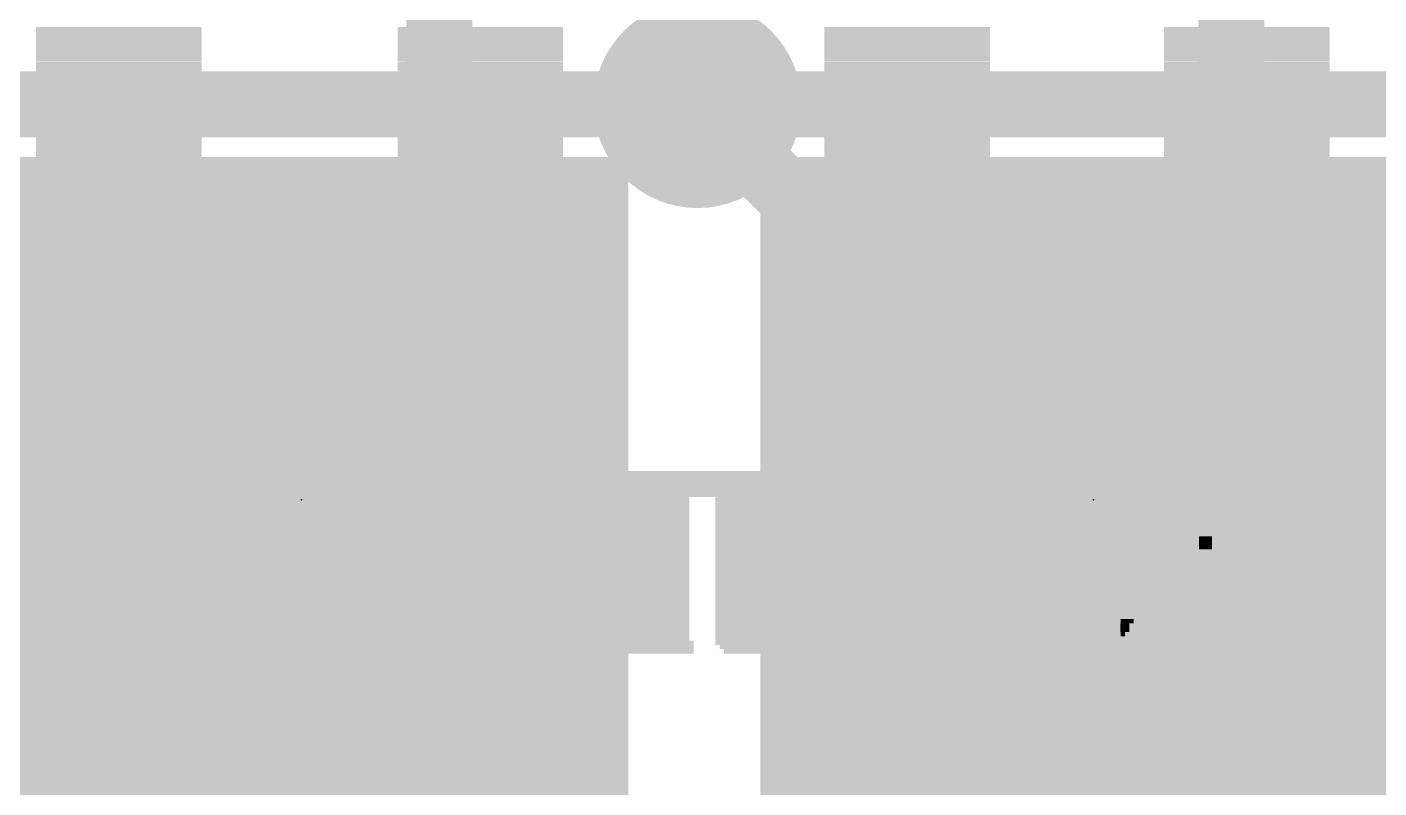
# Model space of a CAD drawing. Extents: x -0.1 to 66, y -0.1 to 31.
# Drawn here: x 19.15 to 24.35, y 6.59 to 9.52 of the extents above; entities that cross this region are included whole.
import ezdxf

# ---------------------------------------------------------------- set-up
doc = ezdxf.new("R2010")
doc.units = 0
for name, color, linetype in [('1', 12, 'CONTINUOUS'), ('16', 132, 'CONTINUOUS'), ('18', 110, 'CONTINUOUS'), ('21', 40, 'CONTINUOUS'), ('22', 6, 'CONTINUOUS'), ('23', 40, 'CONTINUOUS')]:
    doc.layers.add(name, color=color, linetype=linetype)

# ---------------------------------------------------------------- blocks, each defined once
blk = doc.blocks.new('RECT')
blk.add_solid([(-0.5, -0.5), (0.5, -0.5), (-0.5, 0.5), (0.5, 0.5)])
blk = doc.blocks.new('ROUNDV')
at = {"const_width": 0.5}
blk.add_lwpolyline([(0, -0.25, 1), (0, 0.25, 1), (0, -0.25)], format="xyb", dxfattribs=at)

msp = doc.modelspace()

# ---------------------------------------------------------------- linework, layer by layer
at = {"layer": '1', "const_width": 0.254}
for points in [[(20.736, 10.2139), (20.736, 7.1659)], [(23.784, 7.1659), (23.784, 10.2139)], [(19.6754, 8.2265), (18.6817, 9.2202)], [(22.7234, 8.2265), (21.7297, 9.2202)], [(20.736, 7.1659), (20.736, 4.1179)], [(23.784, 4.1179), (23.784, 7.1659)]]:
    msp.add_lwpolyline(points, dxfattribs=at)
at = {"layer": '1', "const_width": 0.127}
for points in [[(21.7746, 9.2651, 1), (21.6848, 9.1753)], [(19.6305, 8.1816, 1), (19.7203, 8.2714)], [(22.6785, 8.1816, 1), (22.7683, 8.2714)], [(20.7995, 7.1659, 1), (20.6725, 7.1659)], [(23.8475, 7.1659, 1), (23.7205, 7.1659)], [(20.6725, 7.1659, 1), (20.7995, 7.1659)], [(23.7205, 7.1659, 1), (23.8475, 7.1659)]]:
    msp.add_lwpolyline(points, format="xyb", dxfattribs=at)
at = {"layer": '16', "const_width": 0.254}
for points in [[(18.6817, 9.2202), (21.7297, 9.2202)], [(21.7297, 9.2202), (24.7777, 9.2202)]]:
    msp.add_lwpolyline(points, dxfattribs=at)
at = {"layer": '16', "const_width": 0.127}
for points in [[(21.7297, 9.2837, 1), (21.7297, 9.1567)], [(21.7297, 9.1567, 1), (21.7297, 9.2837)]]:
    msp.add_lwpolyline(points, format="xyb", dxfattribs=at)
at = {"layer": '21', "const_width": 0.1524}
for points in [[(20.2596, 8.0015), (19.9004, 7.6423)], [(20.3045, 7.5974), (20.2596, 8.0015)], [(23.3076, 8.0015), (22.9484, 7.6423)], [(23.3525, 7.5974), (23.3076, 8.0015)], [(20.1829, 7.9248), (20.2681, 7.9248)], [(23.2309, 7.9248), (23.3161, 7.9248)], [(20.0305, 7.7724), (20.285, 7.7724)], [(23.0785, 7.7724), (23.333, 7.7724)], [(19.9004, 7.6423), (20.3045, 7.5974)], [(22.9484, 7.6423), (23.3525, 7.5974)], [(20.1012, 7.62), (20.302, 7.62)], [(23.1492, 7.62), (23.35, 7.62)]]:
    msp.add_lwpolyline(points, dxfattribs=at)
at = {"layer": '21', "const_width": 0.0762}
for points in [[(20.2974, 8.0057, 1), (20.2217, 7.9973)], [(20.2865, 7.9746, 1), (20.2326, 8.0285)], [(23.3454, 8.0057, 1), (23.2697, 7.9973)], [(23.3345, 7.9746, 1), (23.2806, 8.0285)], [(20.1829, 7.9629, 1), (20.1829, 7.8867)], [(20.2681, 7.8867, 1), (20.2681, 7.9629)], [(23.2309, 7.9629, 1), (23.2309, 7.8867)], [(23.3161, 7.8867, 1), (23.3161, 7.9629)], [(20.0305, 7.8105, 1), (20.0305, 7.7343)], [(20.285, 7.7343, 1), (20.285, 7.8105)], [(23.0785, 7.8105, 1), (23.0785, 7.7343)], [(23.333, 7.7343, 1), (23.333, 7.8105)], [(19.8734, 7.6693, 1), (19.9273, 7.6154)], [(19.9046, 7.6802, 1), (19.8962, 7.6044)], [(22.9214, 7.6693, 1), (22.9753, 7.6154)], [(22.9526, 7.6802, 1), (22.9442, 7.6044)], [(20.1012, 7.6581, 1), (20.1012, 7.5819)], [(20.3003, 7.5595, 1), (20.3087, 7.6353)], [(20.302, 7.5819, 1), (20.302, 7.6581)], [(23.1492, 7.6581, 1), (23.1492, 7.5819)], [(23.3483, 7.5595, 1), (23.3567, 7.6353)], [(23.35, 7.5819, 1), (23.35, 7.6581)], [(20.2666, 7.5932, 1), (20.3423, 7.6016)], [(23.3146, 7.5932, 1), (23.3903, 7.6016)]]:
    msp.add_lwpolyline(points, format="xyb", dxfattribs=at)
at = {"layer": '23'}
for p in [(20.2057, 7.6962), (23.2537, 7.6962)]:
    msp.add_point(p, dxfattribs=at)

# ---------------------------------------------------------------- block references
at = {"layer": '1', "xscale": 0.8, "yscale": 0.8, "rotation": 225}
for p in [(19.6754, 8.2265), (22.7234, 8.2265), (20.736, 7.1659), (23.784, 7.1659)]:
    msp.add_blockref('RECT', p, dxfattribs=at)
at = {"layer": '18', "xscale": 0.8001, "yscale": 0.8001}
msp.add_blockref('ROUNDV', (21.7297, 9.2202), dxfattribs=at)
msp.add_blockref('ROUNDV', (21.7297, 9.2202), dxfattribs=at)
at = {"layer": '21', "xscale": 2.54, "yscale": 2.54}
for p in [(20.193, 7.747), (23.241, 7.747)]:
    msp.add_blockref('RECT', p, dxfattribs=at)
at = {"layer": '21', "xscale": 0.762, "yscale": 0.127, "rotation": 225}
for p in [(20.3494, 7.5525), (23.3974, 7.5525)]:
    msp.add_blockref('RECT', p, dxfattribs=at)
at = {"layer": '22', "rotation": 180}
for p, xscale, yscale in [((19.5019, 9.5092), 0.6371, 0.0167), ((19.5019, 9.4925), 0.6371, 0.0168), ((19.5019, 9.4757), 0.6371, 0.0168), ((20.8933, 9.5092), 0.637, 0.0167), ((20.8933, 9.4925), 0.637, 0.0168), ((20.8933, 9.4757), 0.637, 0.0168), ((22.5362, 9.5092), 0.6371, 0.0167), ((22.5362, 9.4925), 0.6371, 0.0168), ((22.5362, 9.4757), 0.6371, 0.0168), ((23.8438, 9.5092), 0.6371, 0.0167), ((23.8438, 9.4925), 0.6371, 0.0168), ((23.8438, 9.4757), 0.6371, 0.0168), ((19.5019, 9.4589), 0.6371, 0.0167), ((19.5019, 9.4422), 0.6371, 0.0168), ((19.5019, 9.4254), 0.6371, 0.0167), ((20.8933, 9.4589), 0.637, 0.0167), ((20.8933, 9.4422), 0.637, 0.0168), ((20.8933, 9.4254), 0.637, 0.0167), ((22.5362, 9.4589), 0.6371, 0.0167), ((22.5362, 9.4422), 0.6371, 0.0168), ((22.5362, 9.4254), 0.6371, 0.0167), ((23.8438, 9.4589), 0.6371, 0.0167), ((23.8438, 9.4422), 0.6371, 0.0168), ((23.8438, 9.4254), 0.6371, 0.0167), ((19.5019, 9.4087), 0.6371, 0.0168), ((19.5019, 9.3919), 0.6371, 0.0168), ((19.5019, 9.3751), 0.6371, 0.0167), ((19.5019, 9.3584), 0.6371, 0.0168), ((20.8933, 9.4087), 0.637, 0.0168), ((20.8933, 9.3919), 0.637, 0.0168), ((20.8933, 9.3751), 0.637, 0.0167), ((20.8933, 9.3584), 0.637, 0.0168), ((22.5362, 9.4087), 0.6371, 0.0168), ((22.5362, 9.3919), 0.6371, 0.0168), ((22.5362, 9.3751), 0.6371, 0.0167), ((22.5362, 9.3584), 0.6371, 0.0168), ((23.8438, 9.4087), 0.6371, 0.0168), ((23.8438, 9.3919), 0.6371, 0.0168), ((23.8438, 9.3751), 0.6371, 0.0167), ((23.8438, 9.3584), 0.6371, 0.0168), ((19.5019, 9.3416), 0.6371, 0.0168), ((19.5019, 9.3248), 0.6371, 0.0167), ((19.5019, 9.3081), 0.6371, 0.0168), ((20.8933, 9.3416), 0.637, 0.0168), ((20.8933, 9.3248), 0.637, 0.0167), ((20.8933, 9.3081), 0.637, 0.0168), ((22.5362, 9.3416), 0.6371, 0.0168), ((22.5362, 9.3248), 0.6371, 0.0167), ((22.5362, 9.3081), 0.6371, 0.0168), ((23.8438, 9.3416), 0.6371, 0.0168), ((23.8438, 9.3248), 0.6371, 0.0167), ((23.8438, 9.3081), 0.6371, 0.0168), ((19.5019, 9.2913), 0.6371, 0.0168), ((19.5019, 9.2745), 0.6371, 0.0167), ((19.5019, 9.2578), 0.6371, 0.0168), ((20.8933, 9.2913), 0.637, 0.0168), ((20.8933, 9.2745), 0.637, 0.0167), ((20.8933, 9.2578), 0.637, 0.0168), ((22.5362, 9.2913), 0.6371, 0.0168), ((22.5362, 9.2745), 0.6371, 0.0167), ((22.5362, 9.2578), 0.6371, 0.0168), ((23.8438, 9.2913), 0.6371, 0.0168), ((23.8438, 9.2745), 0.6371, 0.0167), ((23.8438, 9.2578), 0.6371, 0.0168), ((19.5019, 9.241), 0.6371, 0.0168), ((19.5019, 9.2242), 0.6371, 0.0167), ((19.5019, 9.2075), 0.6371, 0.0168), ((20.8933, 9.241), 0.637, 0.0168), ((20.8933, 9.2242), 0.637, 0.0167), ((20.8933, 9.2075), 0.637, 0.0168), ((22.5362, 9.241), 0.6371, 0.0168), ((22.5362, 9.2242), 0.6371, 0.0167), ((22.5362, 9.2075), 0.6371, 0.0168), ((23.8438, 9.241), 0.6371, 0.0168), ((23.8438, 9.2242), 0.6371, 0.0167), ((23.8438, 9.2075), 0.6371, 0.0168), ((19.5019, 9.1908), 0.6371, 0.0167), ((19.5019, 9.174), 0.6371, 0.0168), ((19.5019, 9.1572), 0.6371, 0.0168), ((20.8933, 9.1908), 0.637, 0.0167), ((20.8933, 9.174), 0.637, 0.0168), ((20.8933, 9.1572), 0.637, 0.0168), ((22.5362, 9.1908), 0.6371, 0.0167), ((22.5362, 9.174), 0.6371, 0.0168), ((22.5362, 9.1572), 0.6371, 0.0168), ((23.8438, 9.1908), 0.6371, 0.0167), ((23.8438, 9.174), 0.6371, 0.0168), ((23.8438, 9.1572), 0.6371, 0.0168), ((19.5019, 9.1405), 0.6371, 0.0167), ((19.5019, 9.1237), 0.6371, 0.0168), ((19.5019, 9.1069), 0.6371, 0.0168), ((20.8933, 9.1405), 0.637, 0.0167), ((20.8933, 9.1237), 0.637, 0.0168), ((20.8933, 9.1069), 0.637, 0.0168), ((22.5362, 9.1405), 0.6371, 0.0167), ((22.5362, 9.1237), 0.6371, 0.0168), ((22.5362, 9.1069), 0.6371, 0.0168), ((23.8438, 9.1405), 0.6371, 0.0167), ((23.8438, 9.1237), 0.6371, 0.0168), ((23.8438, 9.1069), 0.6371, 0.0168), ((19.5019, 9.0902), 0.6371, 0.0167), ((19.5019, 9.0734), 0.6371, 0.0168), ((19.5019, 9.0566), 0.6371, 0.0168), ((20.8933, 9.0902), 0.637, 0.0167), ((20.8933, 9.0734), 0.637, 0.0168), ((20.8933, 9.0566), 0.637, 0.0168), ((22.5362, 9.0902), 0.6371, 0.0167), ((22.5362, 9.0734), 0.6371, 0.0168), ((22.5362, 9.0566), 0.6371, 0.0168), ((23.8438, 9.0902), 0.6371, 0.0167), ((23.8438, 9.0734), 0.6371, 0.0168), ((23.8438, 9.0566), 0.6371, 0.0168), ((19.5019, 9.0399), 0.6371, 0.0167), ((19.5019, 9.0231), 0.6371, 0.0168), ((19.5019, 9.0064), 0.6371, 0.0167), ((20.8933, 9.0399), 0.637, 0.0167), ((20.8933, 9.0231), 0.637, 0.0168), ((20.8933, 9.0064), 0.637, 0.0167), ((22.5362, 9.0399), 0.6371, 0.0167), ((22.5362, 9.0231), 0.6371, 0.0168), ((22.5362, 9.0064), 0.6371, 0.0167), ((23.8438, 9.0399), 0.6371, 0.0167), ((23.8438, 9.0231), 0.6371, 0.0168), ((23.8438, 9.0064), 0.6371, 0.0167), ((19.5019, 8.9896), 0.6371, 0.0168), ((19.5019, 8.9728), 0.6371, 0.0168), ((19.5019, 8.9561), 0.6371, 0.0167), ((20.8933, 8.9896), 0.637, 0.0168), ((20.8933, 8.9728), 0.637, 0.0168), ((20.8933, 8.9561), 0.637, 0.0167), ((22.5362, 8.9896), 0.6371, 0.0168), ((22.5362, 8.9728), 0.6371, 0.0168), ((22.5362, 8.9561), 0.6371, 0.0167), ((23.8438, 8.9896), 0.6371, 0.0168), ((23.8438, 8.9728), 0.6371, 0.0168), ((23.8438, 8.9561), 0.6371, 0.0167), ((19.5019, 8.9393), 0.6371, 0.0168), ((19.5019, 8.9225), 0.6371, 0.0168), ((19.5019, 8.9058), 0.6371, 0.0167), ((20.8933, 8.9393), 0.637, 0.0168), ((20.8933, 8.9225), 0.637, 0.0168), ((20.8933, 8.9058), 0.637, 0.0167), ((22.5362, 8.9393), 0.6371, 0.0168), ((22.5362, 8.9225), 0.6371, 0.0168), ((22.5362, 8.9058), 0.6371, 0.0167), ((23.8438, 8.9393), 0.6371, 0.0168), ((23.8438, 8.9225), 0.6371, 0.0168), ((23.8438, 8.9058), 0.6371, 0.0167), ((19.5019, 8.889), 0.6371, 0.0168), ((19.5019, 8.8722), 0.6371, 0.0168), ((19.5019, 8.8555), 0.6371, 0.0167), ((19.5019, 8.8387), 0.6371, 0.0168), ((20.8933, 8.889), 0.637, 0.0168), ((20.8933, 8.8722), 0.637, 0.0168), ((20.8933, 8.8555), 0.637, 0.0167), ((20.8933, 8.8387), 0.637, 0.0168), ((22.5362, 8.889), 0.6371, 0.0168), ((22.5362, 8.8722), 0.6371, 0.0168), ((22.5362, 8.8555), 0.6371, 0.0167), ((22.5362, 8.8387), 0.6371, 0.0168), ((23.8438, 8.889), 0.6371, 0.0168), ((23.8438, 8.8722), 0.6371, 0.0168), ((23.8438, 8.8555), 0.6371, 0.0167), ((23.8438, 8.8387), 0.6371, 0.0168), ((19.5019, 8.8219), 0.6371, 0.0168), ((19.5019, 8.8052), 0.6371, 0.0167), ((19.5019, 8.7884), 0.6371, 0.0168), ((20.8849, 8.7884), 0.6538, 0.0168), ((20.8933, 8.8219), 0.637, 0.0168), ((20.8933, 8.8052), 0.637, 0.0167), ((22.5362, 8.8219), 0.6371, 0.0168), ((22.5362, 8.8052), 0.6371, 0.0167), ((22.5362, 8.7884), 0.6371, 0.0168), ((23.8438, 8.8219), 0.6371, 0.0168), ((23.8438, 8.8052), 0.6371, 0.0167), ((23.8438, 8.7884), 0.6371, 0.0168), ((19.5019, 8.7717), 0.6371, 0.0167), ((19.5019, 8.7549), 0.6371, 0.0168), ((19.5019, 8.7381), 0.6371, 0.0168), ((20.8849, 8.7717), 0.6538, 0.0167), ((20.8849, 8.7549), 0.6538, 0.0168), ((20.8849, 8.7381), 0.6538, 0.0168), ((22.5362, 8.7717), 0.6371, 0.0167), ((22.5362, 8.7549), 0.6371, 0.0168), ((22.5362, 8.7381), 0.6371, 0.0168), ((23.8438, 8.7717), 0.6371, 0.0167), ((23.8438, 8.7549), 0.6371, 0.0168), ((23.8438, 8.7381), 0.6371, 0.0168), ((19.5102, 8.7046), 0.6538, 0.0168), ((19.5019, 8.7214), 0.6371, 0.0167), ((19.5354, 8.6878), 0.7041, 0.0168), ((20.8765, 8.7046), 0.6706, 0.0168), ((20.8765, 8.6878), 0.6706, 0.0168), ((20.8849, 8.7214), 0.6538, 0.0167), ((22.5362, 8.7214), 0.6371, 0.0167), ((22.5362, 8.7046), 0.6371, 0.0168), ((22.5362, 8.6878), 0.6371, 0.0168), ((23.8438, 8.7214), 0.6371, 0.0167), ((23.8438, 8.7046), 0.6371, 0.0168), ((23.8438, 8.6878), 0.6371, 0.0168), ((19.6192, 8.6375), 0.8718, 0.0168), ((19.5522, 8.6711), 0.7377, 0.0167), ((19.5857, 8.6543), 0.8047, 0.0168), ((20.8346, 8.6375), 0.7544, 0.0168), ((20.8598, 8.6543), 0.7041, 0.0168), ((20.8681, 8.6711), 0.6873, 0.0167), ((22.5362, 8.6711), 0.6371, 0.0167), ((22.5362, 8.6543), 0.6371, 0.0168), ((22.5362, 8.6375), 0.6371, 0.0168), ((23.8438, 8.6711), 0.6371, 0.0167), ((23.8438, 8.6543), 0.6371, 0.0168), ((23.8438, 8.6375), 0.6371, 0.0168), ((20.1975, 8.6208), 2.0285, 0.0167), ((20.1975, 8.604), 2.0285, 0.0168), ((20.1892, 8.5873), 2.0117, 0.0167), ((22.5362, 8.6208), 0.6371, 0.0167), ((22.5362, 8.604), 0.6371, 0.0168), ((22.5362, 8.5873), 0.6371, 0.0167), ((23.8438, 8.6208), 0.6371, 0.0167), ((23.8438, 8.604), 0.6371, 0.0168), ((23.8438, 8.5873), 0.6371, 0.0167), ((20.1892, 8.5705), 2.0117, 0.0168), ((20.1892, 8.5537), 2.0117, 0.0168), ((20.1892, 8.537), 2.0117, 0.0167), ((22.5362, 8.5705), 0.6371, 0.0168), ((22.5362, 8.5537), 0.6371, 0.0168), ((22.5362, 8.537), 0.6371, 0.0167), ((23.8438, 8.5705), 0.6371, 0.0168), ((23.8438, 8.5537), 0.6371, 0.0168), ((23.8438, 8.537), 0.6371, 0.0167), ((20.1892, 8.5202), 2.0117, 0.0168), ((20.1892, 8.5034), 2.0117, 0.0168), ((20.1892, 8.4867), 2.0117, 0.0167), ((22.5362, 8.5202), 0.6371, 0.0168), ((22.5362, 8.5034), 0.6371, 0.0168), ((22.5362, 8.4867), 0.6371, 0.0167), ((23.8438, 8.5202), 0.6371, 0.0168), ((23.8438, 8.5034), 0.6371, 0.0168), ((23.8438, 8.4867), 0.6371, 0.0167), ((20.1808, 8.4364), 1.995, 0.0167), ((20.1892, 8.4699), 2.0117, 0.0168), ((20.1892, 8.4531), 2.0117, 0.0168), ((22.5362, 8.4699), 0.6371, 0.0168), ((22.5362, 8.4531), 0.6371, 0.0168), ((22.5362, 8.4364), 0.6371, 0.0167), ((23.8438, 8.4699), 0.6371, 0.0168), ((23.8438, 8.4531), 0.6371, 0.0168), ((23.8438, 8.4364), 0.6371, 0.0167), ((20.1808, 8.4196), 1.995, 0.0168), ((20.1808, 8.4028), 1.995, 0.0168), ((19.5019, 8.3861), 0.6371, 0.0167), ((20.5077, 8.3861), 1.3412, 0.0167), ((22.5362, 8.4196), 0.6371, 0.0168), ((22.5362, 8.4028), 0.6371, 0.0168), ((22.5362, 8.3861), 0.6371, 0.0167), ((23.8438, 8.4196), 0.6371, 0.0168), ((23.8438, 8.4028), 0.6371, 0.0168), ((23.8438, 8.3861), 0.6371, 0.0167), ((19.5019, 8.3693), 0.6371, 0.0168), ((19.5019, 8.3526), 0.6371, 0.0167), ((19.5019, 8.3358), 0.6371, 0.0168), ((19.5019, 8.319), 0.6371, 0.0168), ((20.5077, 8.3693), 1.3076, 0.0168), ((20.516, 8.3358), 1.2573, 0.0168), ((20.5245, 8.3526), 1.2741, 0.0167), ((20.5328, 8.319), 1.2237, 0.0168), ((22.5362, 8.3693), 0.6371, 0.0168), ((22.5362, 8.3526), 0.6371, 0.0167), ((22.5362, 8.3358), 0.6371, 0.0168), ((22.5362, 8.319), 0.6371, 0.0168), ((23.8438, 8.3693), 0.6371, 0.0168), ((23.8438, 8.3526), 0.6371, 0.0167), ((23.8438, 8.3358), 0.6371, 0.0168), ((23.8438, 8.319), 0.6371, 0.0168), ((19.5019, 8.3023), 0.6371, 0.0167), ((19.5019, 8.2855), 0.6371, 0.0168), ((19.5019, 8.2687), 0.6371, 0.0168), ((20.5328, 8.3023), 1.1903, 0.0167), ((20.5413, 8.2855), 1.1735, 0.0168), ((20.5496, 8.2687), 1.1232, 0.0168), ((22.5362, 8.3023), 0.6371, 0.0167), ((22.5362, 8.2855), 0.6371, 0.0168), ((22.5362, 8.2687), 0.6371, 0.0168), ((23.8438, 8.3023), 0.6371, 0.0167), ((23.8438, 8.2855), 0.6371, 0.0168), ((23.8438, 8.2687), 0.6371, 0.0168), ((19.5019, 8.252), 0.6371, 0.0167), ((19.5019, 8.2352), 0.6371, 0.0168), ((19.5019, 8.2184), 0.6371, 0.0168), ((20.5496, 8.252), 1.0896, 0.0167), ((20.5496, 8.2352), 1.0562, 0.0168), ((20.5496, 8.2184), 1.0226, 0.0168), ((22.5362, 8.252), 0.6371, 0.0167), ((22.5362, 8.2352), 0.6371, 0.0168), ((22.5362, 8.2184), 0.6371, 0.0168), ((23.8438, 8.252), 0.6371, 0.0167), ((23.8438, 8.2352), 0.6371, 0.0168), ((23.8438, 8.2184), 0.6371, 0.0168), ((19.5019, 8.2017), 0.6371, 0.0167), ((19.5019, 8.1849), 0.6371, 0.0168), ((19.5019, 8.1682), 0.6371, 0.0167), ((20.558, 8.2017), 0.9724, 0.0167), ((20.558, 8.1849), 0.9388, 0.0168), ((20.558, 8.1682), 0.8718, 0.0167), ((22.5362, 8.2017), 0.6371, 0.0167), ((22.5362, 8.1849), 0.6371, 0.0168), ((22.5362, 8.1682), 0.6371, 0.0167), ((23.8438, 8.2017), 0.6371, 0.0167), ((23.8438, 8.1849), 0.6371, 0.0168), ((23.8438, 8.1682), 0.6371, 0.0167), ((19.5019, 8.1514), 0.6371, 0.0168), ((19.5019, 8.1346), 0.6371, 0.0168), ((19.5019, 8.1179), 0.6371, 0.0167), ((20.558, 8.1514), 0.7712, 0.0168), ((20.5496, 8.1346), 0.7208, 0.0168), ((20.5496, 8.1179), 0.5197, 0.0167), ((22.5362, 8.1514), 0.6371, 0.0168), ((22.5362, 8.1346), 0.6371, 0.0168), ((22.5362, 8.1179), 0.6371, 0.0167), ((23.8438, 8.1514), 0.6371, 0.0168), ((23.8438, 8.1346), 0.6371, 0.0168), ((23.8438, 8.1179), 0.6371, 0.0167), ((24.003, 7.7993), 13.998, 0.0168), ((24.003, 7.7826), 13.998, 0.0167), ((24.003, 7.7658), 13.998, 0.0168), ((24.003, 7.7491), 13.998, 0.0167), ((24.003, 7.7323), 13.998, 0.0168), ((24.003, 7.7155), 13.998, 0.0168), ((19.3761, 7.6988), 0.3856, 0.0167), ((20.0886, 7.6988), 0.2012, 0.0167), ((20.8849, 7.6988), 0.285, 0.0167), ((21.5135, 7.6988), 0.3688, 0.0167), ((21.9578, 7.6988), 0.3185, 0.0167), ((22.4356, 7.6988), 0.4359, 0.0167), ((23.1313, 7.6988), 0.2515, 0.0167), ((23.5084, 7.6988), 0.3017, 0.0167), ((23.9276, 7.6988), 0.2683, 0.0167), ((27.5822, 7.6988), 6.8397, 0.0167), ((19.3593, 7.682), 0.3521, 0.0168), ((19.3426, 7.6485), 0.3186, 0.0167), ((19.351, 7.6652), 0.3353, 0.0168), ((20.0886, 7.682), 0.2012, 0.0168), ((20.0886, 7.6652), 0.2012, 0.0168), ((20.0886, 7.6485), 0.2012, 0.0167), ((20.8681, 7.682), 0.2515, 0.0168), ((20.8598, 7.6652), 0.2347, 0.0168), ((20.8514, 7.6485), 0.2179, 0.0167), ((21.5303, 7.682), 0.3352, 0.0168), ((21.5471, 7.6652), 0.3017, 0.0168), ((21.5555, 7.6485), 0.2849, 0.0167), ((21.9578, 7.682), 0.3185, 0.0168), ((21.9578, 7.6652), 0.3185, 0.0168), ((21.9578, 7.6485), 0.3185, 0.0167), ((22.4104, 7.682), 0.3856, 0.0168), ((22.3937, 7.6652), 0.3521, 0.0168), ((22.3769, 7.6485), 0.3185, 0.0167), ((23.1313, 7.682), 0.2515, 0.0168), ((23.1313, 7.6652), 0.2515, 0.0168), ((23.1313, 7.6485), 0.2515, 0.0167), ((23.5001, 7.682), 0.285, 0.0168), ((23.5001, 7.6652), 0.285, 0.0168), ((23.4917, 7.6485), 0.2682, 0.0167), ((23.9276, 7.682), 0.2683, 0.0168), ((23.9276, 7.6652), 0.2683, 0.0168), ((23.9276, 7.6485), 0.2683, 0.0167), ((27.5822, 7.682), 6.8397, 0.0168), ((27.5822, 7.6652), 6.8397, 0.0168), ((27.5822, 7.6485), 6.8397, 0.0167), ((19.3426, 7.6317), 0.3186, 0.0168), ((19.3342, 7.6149), 0.3018, 0.0168), ((19.3258, 7.5982), 0.285, 0.0167), ((19.7366, 7.5982), 0.3017, 0.0167), ((20.0886, 7.6317), 0.2012, 0.0168), ((20.0886, 7.6149), 0.2012, 0.0168), ((20.1975, 7.5982), 0.4191, 0.0167), ((20.7257, 7.5982), 0.4359, 0.0167), ((20.843, 7.6317), 0.2012, 0.0168), ((20.843, 7.6149), 0.2012, 0.0168), ((21.1867, 7.5982), 0.2849, 0.0167), ((21.5555, 7.6317), 0.2849, 0.0168), ((21.5638, 7.6149), 0.2682, 0.0168), ((21.5638, 7.5982), 0.2682, 0.0167), ((21.9578, 7.6317), 0.3185, 0.0168), ((21.9578, 7.6149), 0.3185, 0.0168), ((21.9578, 7.5982), 0.3185, 0.0167), ((22.3685, 7.6317), 0.3018, 0.0168), ((22.3685, 7.6149), 0.3018, 0.0168), ((22.3601, 7.5982), 0.285, 0.0167), ((22.7625, 7.5982), 0.285, 0.0167), ((23.1313, 7.6317), 0.2515, 0.0168), ((23.1313, 7.6149), 0.2515, 0.0168), ((23.1313, 7.5982), 0.2515, 0.0167), ((23.4917, 7.6317), 0.2682, 0.0168), ((23.4833, 7.6149), 0.2514, 0.0168), ((23.4749, 7.5982), 0.2347, 0.0167), ((23.9276, 7.6317), 0.2683, 0.0168), ((23.9276, 7.6149), 0.2683, 0.0168), ((23.9276, 7.5982), 0.2683, 0.0167), ((27.5822, 7.6317), 6.8397, 0.0168), ((27.5822, 7.6149), 6.8397, 0.0168), ((27.5822, 7.5982), 6.8397, 0.0167), ((19.3258, 7.5814), 0.285, 0.0168), ((19.3258, 7.5646), 0.285, 0.0168), ((19.3258, 7.5479), 0.285, 0.0167), ((19.7281, 7.5646), 0.3185, 0.0168), ((19.7281, 7.5479), 0.3185, 0.0167), ((19.7366, 7.5814), 0.3017, 0.0168), ((20.1975, 7.5814), 0.4191, 0.0168), ((20.1975, 7.5646), 0.4191, 0.0168), ((20.1975, 7.5479), 0.4191, 0.0167), ((20.7257, 7.5814), 0.4359, 0.0168), ((20.7257, 7.5646), 0.4359, 0.0168), ((20.7257, 7.5479), 0.4359, 0.0167), ((21.1867, 7.5814), 0.2849, 0.0168), ((21.1867, 7.5646), 0.2849, 0.0168), ((21.1867, 7.5479), 0.2849, 0.0167), ((21.5638, 7.5814), 0.2682, 0.0168), ((21.5638, 7.5646), 0.2682, 0.0168), ((21.5638, 7.5479), 0.2682, 0.0167), ((21.9578, 7.5814), 0.3185, 0.0168), ((21.9578, 7.5646), 0.3185, 0.0168), ((21.9578, 7.5479), 0.3185, 0.0167), ((22.3601, 7.5814), 0.285, 0.0168), ((22.3518, 7.5646), 0.2683, 0.0168), ((22.3518, 7.5479), 0.2683, 0.0167), ((22.7457, 7.5646), 0.3186, 0.0168), ((22.7457, 7.5479), 0.3186, 0.0167), ((22.7541, 7.5814), 0.3018, 0.0168), ((23.1313, 7.5814), 0.2515, 0.0168), ((23.1313, 7.5646), 0.2515, 0.0168), ((23.1313, 7.5479), 0.2515, 0.0167), ((23.4749, 7.5814), 0.2347, 0.0168), ((23.4749, 7.5646), 0.2347, 0.0168), ((23.4666, 7.5479), 0.2179, 0.0167), ((23.6845, 7.5479), 0.0503, 0.0167), ((23.9276, 7.5814), 0.2683, 0.0168), ((23.9276, 7.5646), 0.2683, 0.0168), ((23.9276, 7.5479), 0.2683, 0.0167), ((27.5822, 7.5814), 6.8397, 0.0168), ((27.5822, 7.5646), 6.8397, 0.0168), ((27.5822, 7.5479), 6.8397, 0.0167), ((19.3258, 7.5311), 0.285, 0.0168), ((19.3258, 7.5144), 0.285, 0.0167), ((19.3258, 7.4976), 0.285, 0.0168), ((19.7281, 7.5311), 0.3185, 0.0168), ((19.7281, 7.5144), 0.3185, 0.0167), ((19.7281, 7.4976), 0.3185, 0.0168), ((20.1975, 7.5311), 0.4191, 0.0168), ((20.1975, 7.5144), 0.4191, 0.0167), ((20.1975, 7.4976), 0.4191, 0.0168), ((20.9184, 7.4976), 0.8214, 0.0168), ((20.7257, 7.5311), 0.4359, 0.0168), ((20.7257, 7.5144), 0.4359, 0.0167), ((21.1783, 7.5144), 0.3017, 0.0167), ((21.1867, 7.5311), 0.2849, 0.0168), ((21.5638, 7.5311), 0.2682, 0.0168), ((21.5638, 7.5144), 0.2682, 0.0167), ((21.5638, 7.4976), 0.2682, 0.0168), ((21.9578, 7.5311), 0.3185, 0.0168), ((21.9578, 7.5144), 0.3185, 0.0167), ((21.9578, 7.4976), 0.3185, 0.0168), ((22.3518, 7.5311), 0.2683, 0.0168), ((22.3518, 7.5144), 0.2683, 0.0167), ((22.3518, 7.4976), 0.2683, 0.0168), ((22.7457, 7.5311), 0.3186, 0.0168), ((22.7457, 7.5144), 0.3186, 0.0167), ((22.7457, 7.4976), 0.3186, 0.0168), ((23.1313, 7.5311), 0.2515, 0.0168), ((23.1313, 7.5144), 0.2515, 0.0167), ((23.1313, 7.4976), 0.2515, 0.0168), ((23.4582, 7.5311), 0.2012, 0.0168), ((23.4582, 7.5144), 0.2012, 0.0167), ((23.4498, 7.4976), 0.1844, 0.0168), ((23.6761, 7.4976), 0.067, 0.0168), ((23.6845, 7.5311), 0.0503, 0.0168), ((23.6845, 7.5144), 0.0503, 0.0167), ((23.9276, 7.5311), 0.2683, 0.0168), ((23.9276, 7.5144), 0.2683, 0.0167), ((23.9276, 7.4976), 0.2683, 0.0168), ((27.5822, 7.5311), 6.8397, 0.0168), ((27.5822, 7.5144), 6.8397, 0.0167), ((27.5822, 7.4976), 6.8397, 0.0168), ((19.3258, 7.4808), 0.285, 0.0168), ((19.3258, 7.4641), 0.285, 0.0167), ((19.3258, 7.4473), 0.285, 0.0168), ((19.7281, 7.4808), 0.3185, 0.0168), ((19.7281, 7.4641), 0.3185, 0.0167), ((19.7281, 7.4473), 0.3185, 0.0168), ((20.1975, 7.4808), 0.4191, 0.0168), ((20.1975, 7.4641), 0.4191, 0.0167), ((20.1975, 7.4473), 0.4191, 0.0168), ((20.9184, 7.4808), 0.8214, 0.0168), ((20.9184, 7.4641), 0.8214, 0.0167), ((20.9184, 7.4473), 0.8214, 0.0168), ((21.5638, 7.4808), 0.2682, 0.0168), ((21.5638, 7.4641), 0.2682, 0.0167), ((21.5638, 7.4473), 0.2682, 0.0168), ((21.9578, 7.4808), 0.3185, 0.0168), ((21.9578, 7.4641), 0.3185, 0.0167), ((21.9578, 7.4473), 0.3185, 0.0168), ((22.3518, 7.4808), 0.2683, 0.0168), ((22.3434, 7.4641), 0.2515, 0.0167), ((22.3434, 7.4473), 0.2515, 0.0168), ((22.7457, 7.4808), 0.3186, 0.0168), ((22.7457, 7.4641), 0.3186, 0.0167), ((22.7457, 7.4473), 0.3186, 0.0168), ((23.1313, 7.4808), 0.2515, 0.0168), ((23.1313, 7.4641), 0.2515, 0.0167), ((23.1313, 7.4473), 0.2515, 0.0168), ((23.4498, 7.4808), 0.1844, 0.0168), ((23.4414, 7.4641), 0.1676, 0.0167), ((23.4414, 7.4473), 0.1676, 0.0168), ((23.6677, 7.4641), 0.0838, 0.0167), ((23.6677, 7.4473), 0.0838, 0.0168), ((23.6761, 7.4808), 0.067, 0.0168), ((23.9276, 7.4808), 0.2683, 0.0168), ((23.9276, 7.4641), 0.2683, 0.0167), ((23.9276, 7.4473), 0.2683, 0.0168), ((27.5822, 7.4808), 6.8397, 0.0168), ((27.5822, 7.4641), 6.8397, 0.0167), ((27.5822, 7.4473), 6.8397, 0.0168), ((19.3258, 7.4305), 0.285, 0.0168), ((19.3342, 7.4138), 0.3018, 0.0167), ((19.3342, 7.397), 0.3018, 0.0168), ((19.7281, 7.4305), 0.3185, 0.0168), ((19.7366, 7.4138), 0.3017, 0.0167), ((19.7366, 7.397), 0.3017, 0.0168), ((20.1975, 7.4305), 0.4191, 0.0168), ((20.1975, 7.4138), 0.4191, 0.0167), ((20.1975, 7.397), 0.4191, 0.0168), ((20.9184, 7.4305), 0.8214, 0.0168), ((20.8765, 7.4138), 0.7376, 0.0167), ((20.8262, 7.397), 0.637, 0.0168), ((21.5638, 7.4305), 0.2682, 0.0168), ((21.5638, 7.4138), 0.2682, 0.0167), ((21.5638, 7.397), 0.2682, 0.0168), ((21.9578, 7.4305), 0.3185, 0.0168), ((21.9578, 7.4138), 0.3185, 0.0167), ((21.9578, 7.397), 0.3185, 0.0168), ((22.3434, 7.4305), 0.2515, 0.0168), ((22.3434, 7.4138), 0.2515, 0.0167), ((22.3434, 7.397), 0.2515, 0.0168), ((22.7374, 7.4305), 0.3353, 0.0168), ((22.7374, 7.4138), 0.3353, 0.0167), ((22.7374, 7.397), 0.3353, 0.0168), ((23.1313, 7.4305), 0.2515, 0.0168), ((23.1313, 7.4138), 0.2515, 0.0167), ((23.1313, 7.397), 0.2515, 0.0168), ((23.4331, 7.4305), 0.1509, 0.0168), ((23.4331, 7.4138), 0.1509, 0.0167), ((23.4246, 7.397), 0.1341, 0.0168), ((23.651, 7.397), 0.1173, 0.0168), ((23.6593, 7.4305), 0.1006, 0.0168), ((23.6593, 7.4138), 0.1006, 0.0167), ((23.9276, 7.4305), 0.2683, 0.0168), ((23.9276, 7.4138), 0.2683, 0.0167), ((23.9276, 7.397), 0.2683, 0.0168), ((27.5822, 7.4305), 6.8397, 0.0168), ((27.5822, 7.4138), 6.8397, 0.0167), ((27.5822, 7.397), 6.8397, 0.0168), ((19.3426, 7.3802), 0.3186, 0.0168), ((19.3678, 7.3467), 0.3689, 0.0168), ((19.3845, 7.33), 0.4024, 0.0167), ((19.351, 7.3635), 0.3353, 0.0167), ((19.7533, 7.3802), 0.2682, 0.0168), ((20.1975, 7.3802), 0.4191, 0.0168), ((20.1975, 7.3635), 0.4191, 0.0167), ((20.1975, 7.3467), 0.4191, 0.0168), ((20.1975, 7.33), 0.4191, 0.0167), ((20.7508, 7.3802), 0.4862, 0.0168), ((20.734, 7.3635), 0.4526, 0.0167), ((20.7257, 7.3467), 0.4359, 0.0168), ((20.7257, 7.33), 0.4359, 0.0167), ((21.5219, 7.33), 0.352, 0.0167), ((21.5471, 7.3635), 0.3017, 0.0167), ((21.5471, 7.3467), 0.3017, 0.0168), ((21.5555, 7.3802), 0.2849, 0.0168), ((21.9578, 7.3802), 0.3185, 0.0168), ((21.9578, 7.3635), 0.3185, 0.0167), ((21.9578, 7.3467), 0.3185, 0.0168), ((21.9578, 7.33), 0.3185, 0.0167), ((22.3434, 7.3802), 0.2515, 0.0168), ((22.3434, 7.3635), 0.2515, 0.0167), ((22.3434, 7.3467), 0.2515, 0.0168), ((22.3434, 7.33), 0.2515, 0.0167), ((22.7374, 7.3802), 0.3353, 0.0168), ((22.7374, 7.3635), 0.3353, 0.0167), ((22.7374, 7.3467), 0.3353, 0.0168), ((22.7374, 7.33), 0.3353, 0.0167), ((23.1313, 7.3802), 0.2515, 0.0168), ((23.1313, 7.3635), 0.2515, 0.0167), ((23.1313, 7.3467), 0.2515, 0.0168), ((23.1313, 7.33), 0.2515, 0.0167), ((23.4163, 7.3802), 0.1173, 0.0168), ((23.4163, 7.3635), 0.1173, 0.0167), ((23.4163, 7.3467), 0.1173, 0.0168), ((23.4079, 7.33), 0.1006, 0.0167), ((23.6342, 7.33), 0.1508, 0.0167), ((23.6425, 7.3635), 0.1341, 0.0167), ((23.6425, 7.3467), 0.1341, 0.0168), ((23.651, 7.3802), 0.1173, 0.0168), ((23.9276, 7.3802), 0.2683, 0.0168), ((23.9276, 7.3635), 0.2683, 0.0167), ((23.9276, 7.3467), 0.2683, 0.0168), ((23.9276, 7.33), 0.2683, 0.0167), ((27.5822, 7.3802), 6.8397, 0.0168), ((27.5822, 7.3635), 6.8397, 0.0167), ((27.5822, 7.3467), 6.8397, 0.0168), ((27.5822, 7.33), 6.8397, 0.0167), ((19.3426, 7.2964), 0.3186, 0.0168), ((19.3426, 7.2797), 0.3186, 0.0167), ((19.351, 7.3132), 0.3353, 0.0168), ((19.7449, 7.2797), 0.285, 0.0167), ((20.1975, 7.3132), 0.4191, 0.0168), ((20.1975, 7.2964), 0.4191, 0.0168), ((20.1975, 7.2797), 0.4191, 0.0167), ((20.7172, 7.3132), 0.4191, 0.0168), ((20.7172, 7.2964), 0.4191, 0.0168), ((20.7172, 7.2797), 0.4191, 0.0167), ((21.3627, 7.2797), 0.6705, 0.0167), ((21.3794, 7.2964), 0.637, 0.0168), ((21.4297, 7.3132), 0.5364, 0.0168), ((21.9578, 7.3132), 0.3185, 0.0168), ((21.9578, 7.2964), 0.3185, 0.0168), ((21.9578, 7.2797), 0.3185, 0.0167), ((22.3434, 7.3132), 0.2515, 0.0168), ((22.3434, 7.2964), 0.2515, 0.0168), ((22.3434, 7.2797), 0.2515, 0.0167), ((22.7374, 7.3132), 0.3353, 0.0168), ((22.7374, 7.2964), 0.3353, 0.0168), ((22.7374, 7.2797), 0.3353, 0.0167), ((23.1313, 7.3132), 0.2515, 0.0168), ((23.1313, 7.2964), 0.2515, 0.0168), ((23.1313, 7.2797), 0.2515, 0.0167), ((23.4079, 7.3132), 0.1006, 0.0168), ((23.3995, 7.2964), 0.0838, 0.0168), ((23.3911, 7.2797), 0.067, 0.0167), ((23.6174, 7.2797), 0.1844, 0.0167), ((23.6258, 7.2964), 0.1676, 0.0168), ((23.6342, 7.3132), 0.1508, 0.0168), ((23.9276, 7.3132), 0.2683, 0.0168), ((23.9276, 7.2964), 0.2683, 0.0168), ((23.9276, 7.2797), 0.2683, 0.0167), ((27.5822, 7.3132), 6.8397, 0.0168), ((27.5822, 7.2964), 6.8397, 0.0168), ((27.5822, 7.2797), 6.8397, 0.0167), ((19.3342, 7.2629), 0.3018, 0.0168), ((19.3342, 7.2461), 0.3018, 0.0168), ((19.3342, 7.2294), 0.3018, 0.0167), ((19.7366, 7.2629), 0.3017, 0.0168), ((19.7366, 7.2461), 0.3017, 0.0168), ((19.7366, 7.2294), 0.3017, 0.0167), ((20.1975, 7.2629), 0.4191, 0.0168), ((20.1975, 7.2461), 0.4191, 0.0168), ((20.1975, 7.2294), 0.4191, 0.0167), ((20.7172, 7.2629), 0.4191, 0.0168), ((20.7172, 7.2461), 0.4191, 0.0168), ((20.7172, 7.2294), 0.4191, 0.0167), ((21.3627, 7.2629), 0.6705, 0.0168), ((21.3627, 7.2461), 0.6705, 0.0168), ((21.3627, 7.2294), 0.6705, 0.0167), ((21.9578, 7.2629), 0.3185, 0.0168), ((21.9578, 7.2461), 0.3185, 0.0168), ((21.9578, 7.2294), 0.3185, 0.0167), ((22.3434, 7.2629), 0.2515, 0.0168), ((22.3434, 7.2461), 0.2515, 0.0168), ((22.3518, 7.2294), 0.2683, 0.0167), ((22.7374, 7.2629), 0.3353, 0.0168), ((22.7457, 7.2461), 0.3186, 0.0168), ((22.7457, 7.2294), 0.3186, 0.0167), ((23.1313, 7.2629), 0.2515, 0.0168), ((23.1313, 7.2461), 0.2515, 0.0168), ((23.1313, 7.2294), 0.2515, 0.0167), ((23.3911, 7.2629), 0.067, 0.0168), ((23.3911, 7.2461), 0.067, 0.0168), ((23.3828, 7.2294), 0.0503, 0.0167), ((23.609, 7.2461), 0.2011, 0.0168), ((23.609, 7.2294), 0.2011, 0.0167), ((23.6174, 7.2629), 0.1844, 0.0168), ((23.9276, 7.2629), 0.2683, 0.0168), ((23.9276, 7.2461), 0.2683, 0.0168), ((23.9276, 7.2294), 0.2683, 0.0167), ((27.5822, 7.2629), 6.8397, 0.0168), ((27.5822, 7.2461), 6.8397, 0.0168), ((27.5822, 7.2294), 6.8397, 0.0167), ((19.3258, 7.2126), 0.285, 0.0168), ((19.3258, 7.1958), 0.285, 0.0168), ((19.3258, 7.1791), 0.285, 0.0167), ((19.7281, 7.1791), 0.3185, 0.0167), ((19.7366, 7.2126), 0.3017, 0.0168), ((19.7366, 7.1958), 0.3017, 0.0168), ((20.1975, 7.2126), 0.4191, 0.0168), ((20.1975, 7.1958), 0.4191, 0.0168), ((20.1975, 7.1791), 0.4191, 0.0167), ((20.7172, 7.2126), 0.4191, 0.0168), ((20.7172, 7.1958), 0.4191, 0.0168), ((20.7172, 7.1791), 0.4191, 0.0167), ((21.1867, 7.2126), 0.3185, 0.0168), ((21.1867, 7.1958), 0.3185, 0.0168), ((21.1867, 7.1791), 0.3185, 0.0167), ((21.5722, 7.2126), 0.2514, 0.0168), ((21.5722, 7.1958), 0.2514, 0.0168), ((21.5722, 7.1791), 0.2514, 0.0167), ((21.9578, 7.2126), 0.3185, 0.0168), ((21.9578, 7.1958), 0.3185, 0.0168), ((21.9578, 7.1791), 0.3185, 0.0167), ((22.3518, 7.2126), 0.2683, 0.0168), ((22.3518, 7.1958), 0.2683, 0.0168), ((22.3518, 7.1791), 0.2683, 0.0167), ((22.7457, 7.2126), 0.3186, 0.0168), ((22.7457, 7.1958), 0.3186, 0.0168), ((22.7457, 7.1791), 0.3186, 0.0167), ((23.1313, 7.2126), 0.2515, 0.0168), ((23.1313, 7.1958), 0.2515, 0.0168), ((23.1313, 7.1791), 0.2515, 0.0167), ((23.3743, 7.2126), 0.0335, 0.0168), ((23.3743, 7.1958), 0.0335, 0.0168), ((23.366, 7.1791), 0.0167, 0.0167), ((23.5922, 7.1791), 0.2347, 0.0167), ((23.6007, 7.2126), 0.2179, 0.0168), ((23.6007, 7.1958), 0.2179, 0.0168), ((23.9276, 7.2126), 0.2683, 0.0168), ((23.9276, 7.1958), 0.2683, 0.0168), ((23.9276, 7.1791), 0.2683, 0.0167), ((27.5822, 7.2126), 6.8397, 0.0168), ((27.5822, 7.1958), 6.8397, 0.0168), ((27.5822, 7.1791), 6.8397, 0.0167), ((19.3258, 7.1623), 0.285, 0.0168), ((19.3258, 7.1455), 0.285, 0.0168), ((19.3258, 7.1288), 0.285, 0.0167), ((19.7281, 7.1623), 0.3185, 0.0168), ((19.7281, 7.1455), 0.3185, 0.0168), ((19.7281, 7.1288), 0.3185, 0.0167), ((20.1975, 7.1623), 0.4191, 0.0168), ((20.1975, 7.1455), 0.4191, 0.0168), ((20.1975, 7.1288), 0.4191, 0.0167), ((20.7172, 7.1623), 0.4191, 0.0168), ((20.7172, 7.1455), 0.4191, 0.0168), ((20.7172, 7.1288), 0.4191, 0.0167), ((21.1867, 7.1623), 0.3185, 0.0168), ((21.1867, 7.1455), 0.3185, 0.0168), ((21.1783, 7.1288), 0.3017, 0.0167), ((21.5722, 7.1455), 0.285, 0.0168), ((21.5722, 7.1288), 0.285, 0.0167), ((21.5722, 7.1623), 0.2514, 0.0168), ((21.9578, 7.1623), 0.3185, 0.0168), ((21.9578, 7.1455), 0.3185, 0.0168), ((21.9662, 7.1288), 0.3017, 0.0167), ((22.3518, 7.1623), 0.2683, 0.0168), ((22.3518, 7.1455), 0.2683, 0.0168), ((22.3601, 7.1288), 0.285, 0.0167), ((22.7457, 7.1623), 0.3186, 0.0168), ((22.7457, 7.1455), 0.3186, 0.0168), ((22.7541, 7.1288), 0.3018, 0.0167), ((23.1313, 7.1623), 0.2515, 0.0168), ((23.1313, 7.1455), 0.2515, 0.0168), ((23.1313, 7.1288), 0.2515, 0.0167), ((23.5839, 7.1455), 0.2514, 0.0168), ((23.5839, 7.1288), 0.2514, 0.0167), ((23.5922, 7.1623), 0.2347, 0.0168), ((23.9276, 7.1623), 0.2683, 0.0168), ((23.9276, 7.1455), 0.2683, 0.0168), ((23.9276, 7.1288), 0.2683, 0.0167), ((27.5822, 7.1623), 6.8397, 0.0168), ((27.5822, 7.1455), 6.8397, 0.0168), ((27.5822, 7.1288), 6.8397, 0.0167), ((19.3258, 7.112), 0.285, 0.0168), ((19.7281, 7.112), 0.3185, 0.0168), ((20.1975, 7.112), 0.4191, 0.0168), ((20.7172, 7.112), 0.4191, 0.0168), ((21.1783, 7.112), 0.3017, 0.0168), ((21.5722, 7.112), 0.285, 0.0168), ((21.9578, 7.112), 0.2514, 0.0168), ((22.3685, 7.112), 0.3018, 0.0168), ((22.7708, 7.112), 0.2683, 0.0168), ((23.1313, 7.112), 0.2515, 0.0168), ((23.5755, 7.112), 0.2682, 0.0168), ((23.9276, 7.112), 0.2683, 0.0168), ((27.5822, 7.112), 6.8397, 0.0168)]:
    msp.add_blockref('RECT', p, dxfattribs=dict(at, xscale=xscale, yscale=yscale))

doc.saveas('drawing.dxf')
